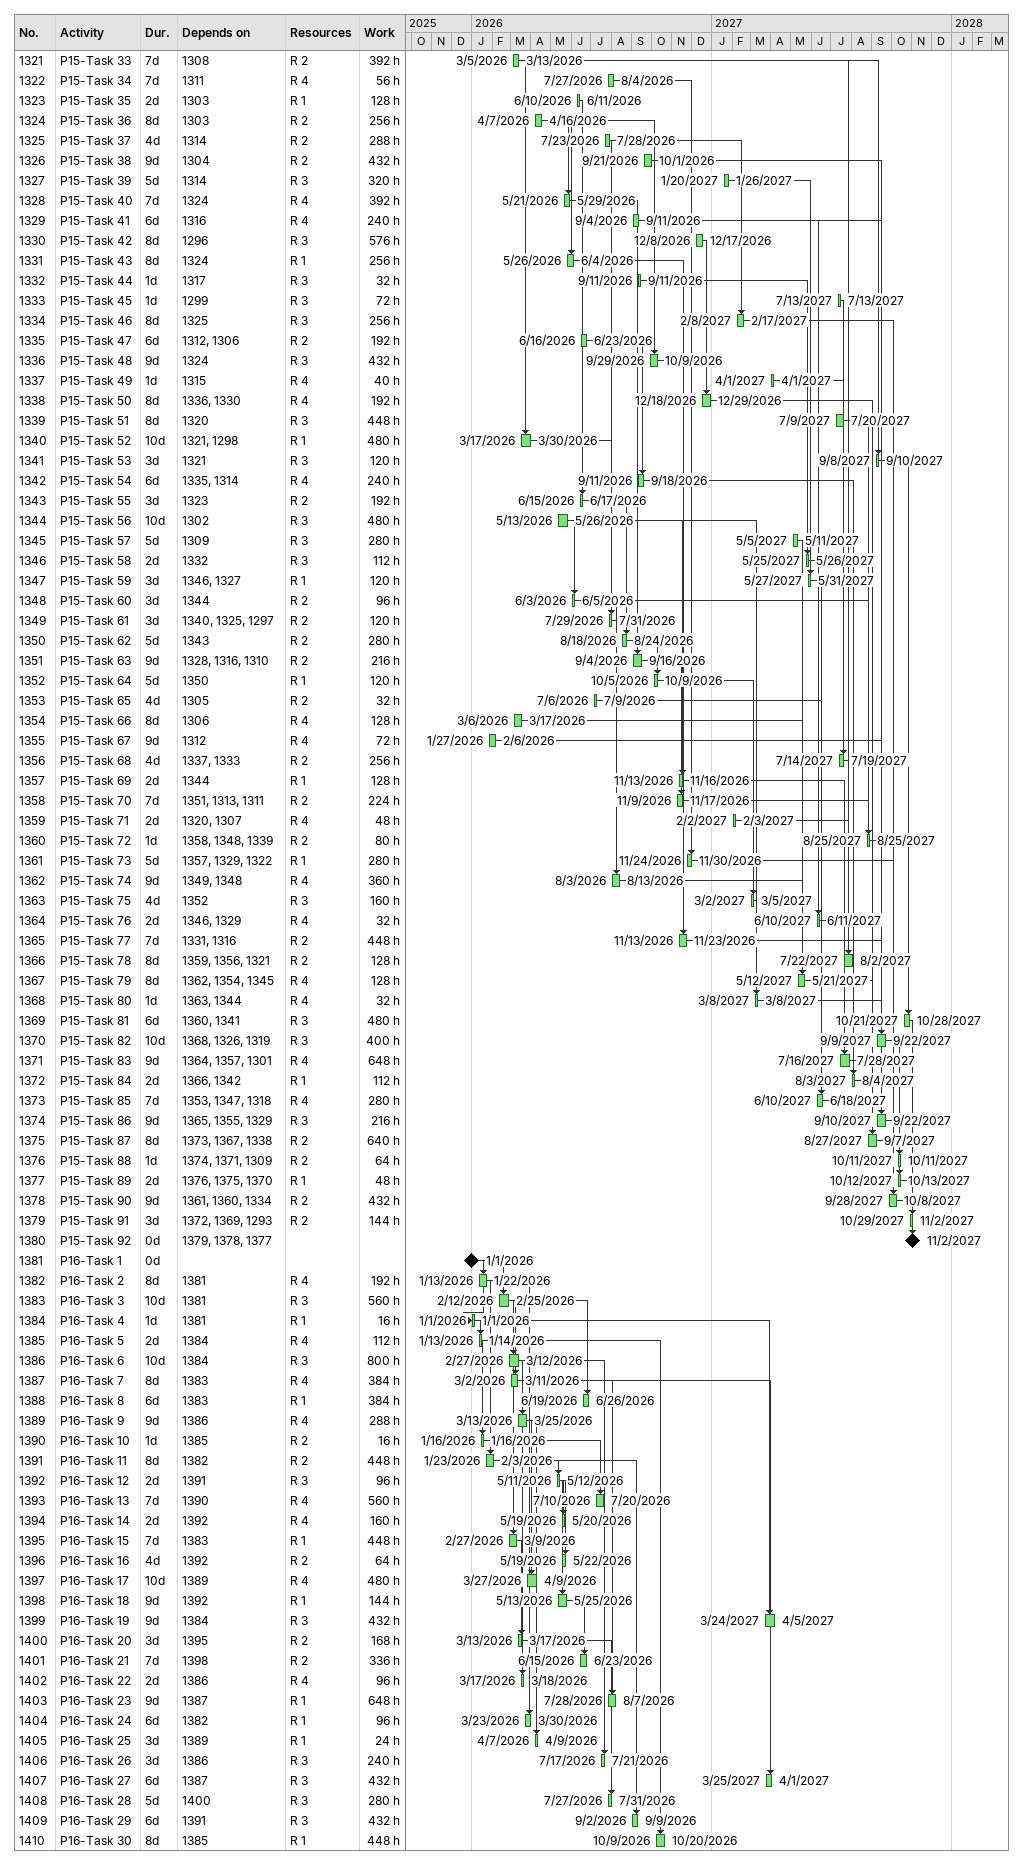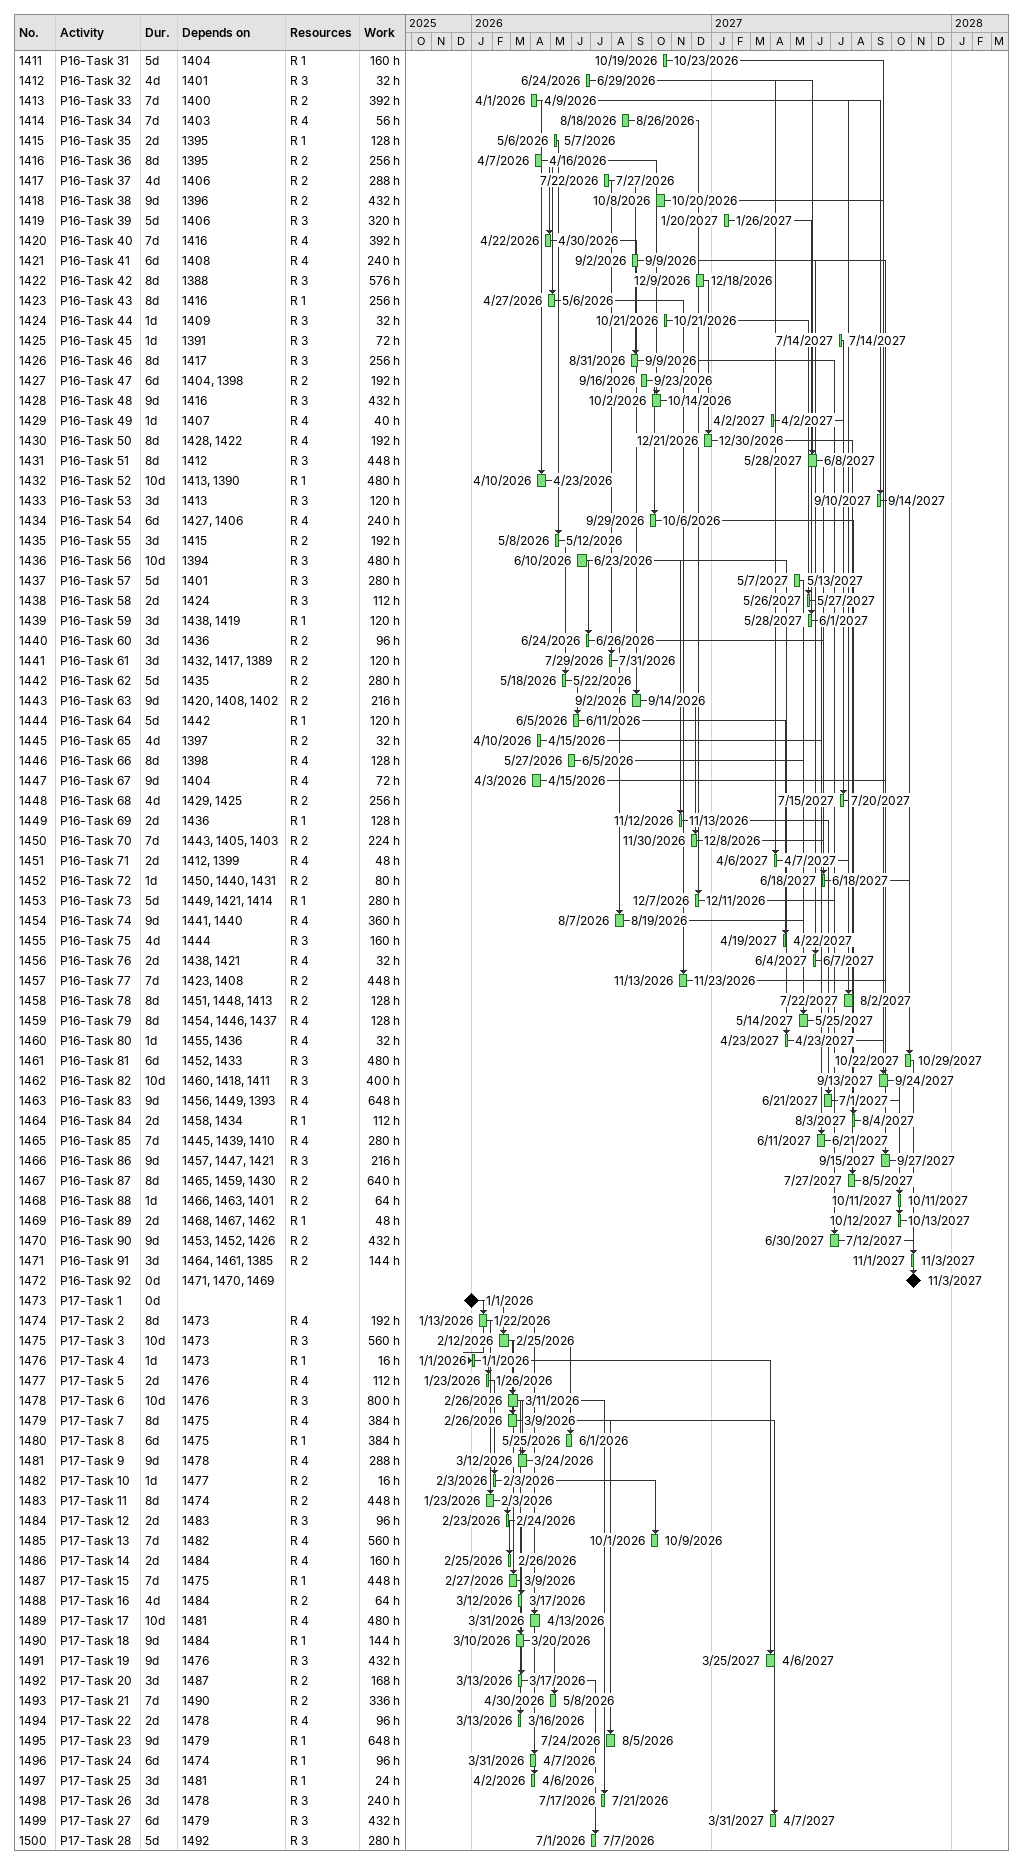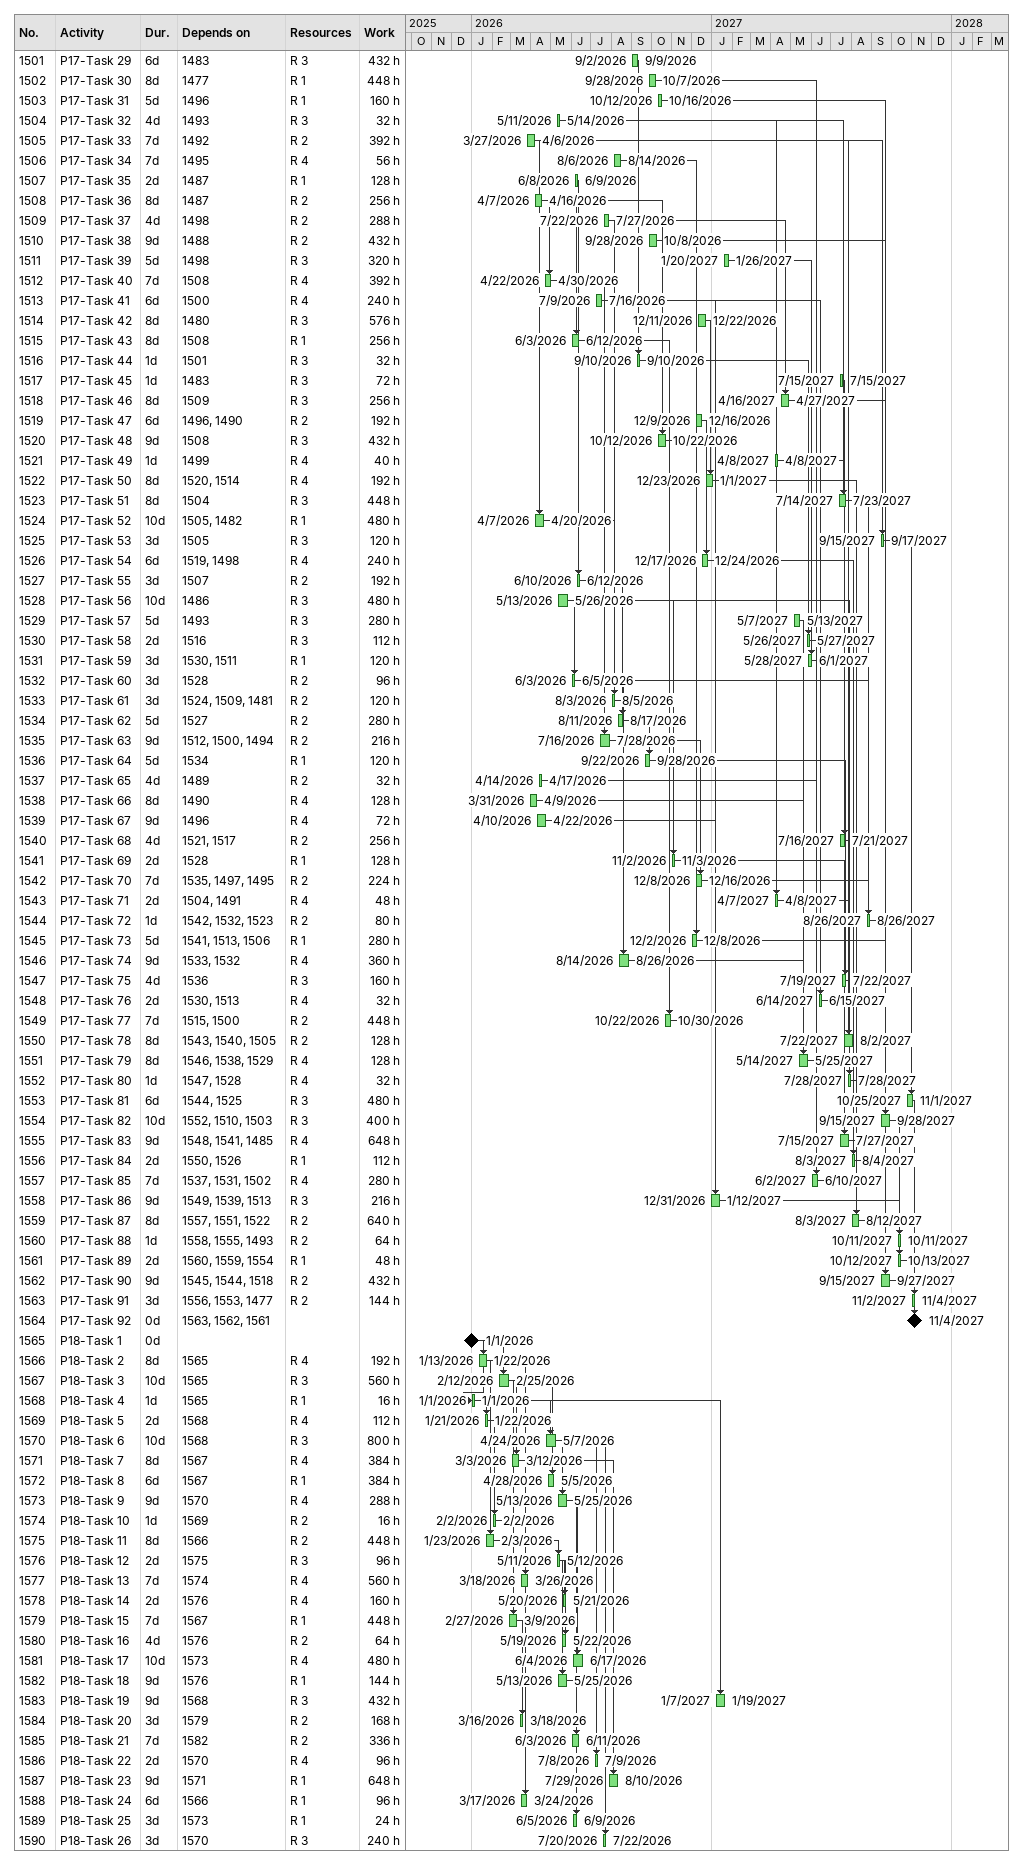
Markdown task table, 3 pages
| ID | Task | Duration | Start | Finish | Predecessors | Resources | Work (h) |
|---|---|---|---|---|---|---|---|
| 1321 | P15-Task 33 | 7d | 2026-03-05 | 2026-03-13 | 1308 | R 2 | 392 |
| 1322 | P15-Task 34 | 7d | 2026-07-27 | 2026-08-04 | 1311 | R 4 | 56 |
| 1323 | P15-Task 35 | 2d | 2026-06-10 | 2026-06-11 | 1303 | R 1 | 128 |
| 1324 | P15-Task 36 | 8d | 2026-04-07 | 2026-04-16 | 1303 | R 2 | 256 |
| 1325 | P15-Task 37 | 4d | 2026-07-23 | 2026-07-28 | 1314 | R 2 | 288 |
| 1326 | P15-Task 38 | 9d | 2026-09-21 | 2026-10-01 | 1304 | R 2 | 432 |
| 1327 | P15-Task 39 | 5d | 2027-01-20 | 2027-01-26 | 1314 | R 3 | 320 |
| 1328 | P15-Task 40 | 7d | 2026-05-21 | 2026-05-29 | 1324 | R 4 | 392 |
| 1329 | P15-Task 41 | 6d | 2026-09-04 | 2026-09-11 | 1316 | R 4 | 240 |
| 1330 | P15-Task 42 | 8d | 2026-12-08 | 2026-12-17 | 1296 | R 3 | 576 |
| 1331 | P15-Task 43 | 8d | 2026-05-26 | 2026-06-04 | 1324 | R 1 | 256 |
| 1332 | P15-Task 44 | 1d | 2026-09-11 | 2026-09-11 | 1317 | R 3 | 32 |
| 1333 | P15-Task 45 | 1d | 2027-07-13 | 2027-07-13 | 1299 | R 3 | 72 |
| 1334 | P15-Task 46 | 8d | 2027-02-08 | 2027-02-17 | 1325 | R 3 | 256 |
| 1335 | P15-Task 47 | 6d | 2026-06-16 | 2026-06-23 | 1312, 1306 | R 2 | 192 |
| 1336 | P15-Task 48 | 9d | 2026-09-29 | 2026-10-09 | 1324 | R 3 | 432 |
| 1337 | P15-Task 49 | 1d | 2027-04-01 | 2027-04-01 | 1315 | R 4 | 40 |
| 1338 | P15-Task 50 | 8d | 2026-12-18 | 2026-12-29 | 1336, 1330 | R 4 | 192 |
| 1339 | P15-Task 51 | 8d | 2027-07-09 | 2027-07-20 | 1320 | R 3 | 448 |
| 1340 | P15-Task 52 | 10d | 2026-03-17 | 2026-03-30 | 1321, 1298 | R 1 | 480 |
| 1341 | P15-Task 53 | 3d | 2027-09-08 | 2027-09-10 | 1321 | R 3 | 120 |
| 1342 | P15-Task 54 | 6d | 2026-09-11 | 2026-09-18 | 1335, 1314 | R 4 | 240 |
| 1343 | P15-Task 55 | 3d | 2026-06-15 | 2026-06-17 | 1323 | R 2 | 192 |
| 1344 | P15-Task 56 | 10d | 2026-05-13 | 2026-05-26 | 1302 | R 3 | 480 |
| 1345 | P15-Task 57 | 5d | 2027-05-05 | 2027-05-11 | 1309 | R 3 | 280 |
| 1346 | P15-Task 58 | 2d | 2027-05-25 | 2027-05-26 | 1332 | R 3 | 112 |
| 1347 | P15-Task 59 | 3d | 2027-05-27 | 2027-05-31 | 1346, 1327 | R 1 | 120 |
| 1348 | P15-Task 60 | 3d | 2026-06-03 | 2026-06-05 | 1344 | R 2 | 96 |
| 1349 | P15-Task 61 | 3d | 2026-07-29 | 2026-07-31 | 1340, 1325, 1297 | R 2 | 120 |
| 1350 | P15-Task 62 | 5d | 2026-08-18 | 2026-08-24 | 1343 | R 2 | 280 |
| 1351 | P15-Task 63 | 9d | 2026-09-04 | 2026-09-16 | 1328, 1316, 1310 | R 2 | 216 |
| 1352 | P15-Task 64 | 5d | 2026-10-05 | 2026-10-09 | 1350 | R 1 | 120 |
| 1353 | P15-Task 65 | 4d | 2026-07-06 | 2026-07-09 | 1305 | R 2 | 32 |
| 1354 | P15-Task 66 | 8d | 2026-03-06 | 2026-03-17 | 1306 | R 4 | 128 |
| 1355 | P15-Task 67 | 9d | 2026-01-27 | 2026-02-06 | 1312 | R 4 | 72 |
| 1356 | P15-Task 68 | 4d | 2027-07-14 | 2027-07-19 | 1337, 1333 | R 2 | 256 |
| 1357 | P15-Task 69 | 2d | 2026-11-13 | 2026-11-16 | 1344 | R 1 | 128 |
| 1358 | P15-Task 70 | 7d | 2026-11-09 | 2026-11-17 | 1351, 1313, 1311 | R 2 | 224 |
| 1359 | P15-Task 71 | 2d | 2027-02-02 | 2027-02-03 | 1320, 1307 | R 4 | 48 |
| 1360 | P15-Task 72 | 1d | 2027-08-25 | 2027-08-25 | 1358, 1348, 1339 | R 2 | 80 |
| 1361 | P15-Task 73 | 5d | 2026-11-24 | 2026-11-30 | 1357, 1329, 1322 | R 1 | 280 |
| 1362 | P15-Task 74 | 9d | 2026-08-03 | 2026-08-13 | 1349, 1348 | R 4 | 360 |
| 1363 | P15-Task 75 | 4d | 2027-03-02 | 2027-03-05 | 1352 | R 3 | 160 |
| 1364 | P15-Task 76 | 2d | 2027-06-10 | 2027-06-11 | 1346, 1329 | R 4 | 32 |
| 1365 | P15-Task 77 | 7d | 2026-11-13 | 2026-11-23 | 1331, 1316 | R 2 | 448 |
| 1366 | P15-Task 78 | 8d | 2027-07-22 | 2027-08-02 | 1359, 1356, 1321 | R 2 | 128 |
| 1367 | P15-Task 79 | 8d | 2027-05-12 | 2027-05-21 | 1362, 1354, 1345 | R 4 | 128 |
| 1368 | P15-Task 80 | 1d | 2027-03-08 | 2027-03-08 | 1363, 1344 | R 4 | 32 |
| 1369 | P15-Task 81 | 6d | 2027-10-21 | 2027-10-28 | 1360, 1341 | R 3 | 480 |
| 1370 | P15-Task 82 | 10d | 2027-09-09 | 2027-09-22 | 1368, 1326, 1319 | R 3 | 400 |
| 1371 | P15-Task 83 | 9d | 2027-07-16 | 2027-07-28 | 1364, 1357, 1301 | R 4 | 648 |
| 1372 | P15-Task 84 | 2d | 2027-08-03 | 2027-08-04 | 1366, 1342 | R 1 | 112 |
| 1373 | P15-Task 85 | 7d | 2027-06-10 | 2027-06-18 | 1353, 1347, 1318 | R 4 | 280 |
| 1374 | P15-Task 86 | 9d | 2027-09-10 | 2027-09-22 | 1365, 1355, 1329 | R 3 | 216 |
| 1375 | P15-Task 87 | 8d | 2027-08-27 | 2027-09-07 | 1373, 1367, 1338 | R 2 | 640 |
| 1376 | P15-Task 88 | 1d | 2027-10-11 | 2027-10-11 | 1374, 1371, 1309 | R 2 | 64 |
| 1377 | P15-Task 89 | 2d | 2027-10-12 | 2027-10-13 | 1376, 1375, 1370 | R 1 | 48 |
| 1378 | P15-Task 90 | 9d | 2027-09-28 | 2027-10-08 | 1361, 1360, 1334 | R 2 | 432 |
| 1379 | P15-Task 91 | 3d | 2027-10-29 | 2027-11-02 | 1372, 1369, 1293 | R 2 | 144 |
| 1380 | P15-Task 92 | 0d | 2027-11-02 | 2027-11-02 | 1379, 1378, 1377 |  |  |
| 1381 | P16-Task 1 | 0d | 2026-01-01 | 2026-01-01 |  |  |  |
| 1382 | P16-Task 2 | 8d | 2026-01-13 | 2026-01-22 | 1381 | R 4 | 192 |
| 1383 | P16-Task 3 | 10d | 2026-02-12 | 2026-02-25 | 1381 | R 3 | 560 |
| 1384 | P16-Task 4 | 1d | 2026-01-01 | 2026-01-01 | 1381 | R 1 | 16 |
| 1385 | P16-Task 5 | 2d | 2026-01-13 | 2026-01-14 | 1384 | R 4 | 112 |
| 1386 | P16-Task 6 | 10d | 2026-02-27 | 2026-03-12 | 1384 | R 3 | 800 |
| 1387 | P16-Task 7 | 8d | 2026-03-02 | 2026-03-11 | 1383 | R 4 | 384 |
| 1388 | P16-Task 8 | 6d | 2026-06-19 | 2026-06-26 | 1383 | R 1 | 384 |
| 1389 | P16-Task 9 | 9d | 2026-03-13 | 2026-03-25 | 1386 | R 4 | 288 |
| 1390 | P16-Task 10 | 1d | 2026-01-16 | 2026-01-16 | 1385 | R 2 | 16 |
| 1391 | P16-Task 11 | 8d | 2026-01-23 | 2026-02-03 | 1382 | R 2 | 448 |
| 1392 | P16-Task 12 | 2d | 2026-05-11 | 2026-05-12 | 1391 | R 3 | 96 |
| 1393 | P16-Task 13 | 7d | 2026-07-10 | 2026-07-20 | 1390 | R 4 | 560 |
| 1394 | P16-Task 14 | 2d | 2026-05-19 | 2026-05-20 | 1392 | R 4 | 160 |
| 1395 | P16-Task 15 | 7d | 2026-02-27 | 2026-03-09 | 1383 | R 1 | 448 |
| 1396 | P16-Task 16 | 4d | 2026-05-19 | 2026-05-22 | 1392 | R 2 | 64 |
| 1397 | P16-Task 17 | 10d | 2026-03-27 | 2026-04-09 | 1389 | R 4 | 480 |
| 1398 | P16-Task 18 | 9d | 2026-05-13 | 2026-05-25 | 1392 | R 1 | 144 |
| 1399 | P16-Task 19 | 9d | 2027-03-24 | 2027-04-05 | 1384 | R 3 | 432 |
| 1400 | P16-Task 20 | 3d | 2026-03-13 | 2026-03-17 | 1395 | R 2 | 168 |
| 1401 | P16-Task 21 | 7d | 2026-06-15 | 2026-06-23 | 1398 | R 2 | 336 |
| 1402 | P16-Task 22 | 2d | 2026-03-17 | 2026-03-18 | 1386 | R 4 | 96 |
| 1403 | P16-Task 23 | 9d | 2026-07-28 | 2026-08-07 | 1387 | R 1 | 648 |
| 1404 | P16-Task 24 | 6d | 2026-03-23 | 2026-03-30 | 1382 | R 1 | 96 |
| 1405 | P16-Task 25 | 3d | 2026-04-07 | 2026-04-09 | 1389 | R 1 | 24 |
| 1406 | P16-Task 26 | 3d | 2026-07-17 | 2026-07-21 | 1386 | R 3 | 240 |
| 1407 | P16-Task 27 | 6d | 2027-03-25 | 2027-04-01 | 1387 | R 3 | 432 |
| 1408 | P16-Task 28 | 5d | 2026-07-27 | 2026-07-31 | 1400 | R 3 | 280 |
| 1409 | P16-Task 29 | 6d | 2026-09-02 | 2026-09-09 | 1391 | R 3 | 432 |
| 1410 | P16-Task 30 | 8d | 2026-10-09 | 2026-10-20 | 1385 | R 1 | 448 |
| 1411 | P16-Task 31 | 5d | 2026-10-19 | 2026-10-23 | 1404 | R 1 | 160 |
| 1412 | P16-Task 32 | 4d | 2026-06-24 | 2026-06-29 | 1401 | R 3 | 32 |
| 1413 | P16-Task 33 | 7d | 2026-04-01 | 2026-04-09 | 1400 | R 2 | 392 |
| 1414 | P16-Task 34 | 7d | 2026-08-18 | 2026-08-26 | 1403 | R 4 | 56 |
| 1415 | P16-Task 35 | 2d | 2026-05-06 | 2026-05-07 | 1395 | R 1 | 128 |
| 1416 | P16-Task 36 | 8d | 2026-04-07 | 2026-04-16 | 1395 | R 2 | 256 |
| 1417 | P16-Task 37 | 4d | 2026-07-22 | 2026-07-27 | 1406 | R 2 | 288 |
| 1418 | P16-Task 38 | 9d | 2026-10-08 | 2026-10-20 | 1396 | R 2 | 432 |
| 1419 | P16-Task 39 | 5d | 2027-01-20 | 2027-01-26 | 1406 | R 3 | 320 |
| 1420 | P16-Task 40 | 7d | 2026-04-22 | 2026-04-30 | 1416 | R 4 | 392 |
| 1421 | P16-Task 41 | 6d | 2026-09-02 | 2026-09-09 | 1408 | R 4 | 240 |
| 1422 | P16-Task 42 | 8d | 2026-12-09 | 2026-12-18 | 1388 | R 3 | 576 |
| 1423 | P16-Task 43 | 8d | 2026-04-27 | 2026-05-06 | 1416 | R 1 | 256 |
| 1424 | P16-Task 44 | 1d | 2026-10-21 | 2026-10-21 | 1409 | R 3 | 32 |
| 1425 | P16-Task 45 | 1d | 2027-07-14 | 2027-07-14 | 1391 | R 3 | 72 |
| 1426 | P16-Task 46 | 8d | 2026-08-31 | 2026-09-09 | 1417 | R 3 | 256 |
| 1427 | P16-Task 47 | 6d | 2026-09-16 | 2026-09-23 | 1404, 1398 | R 2 | 192 |
| 1428 | P16-Task 48 | 9d | 2026-10-02 | 2026-10-14 | 1416 | R 3 | 432 |
| 1429 | P16-Task 49 | 1d | 2027-04-02 | 2027-04-02 | 1407 | R 4 | 40 |
| 1430 | P16-Task 50 | 8d | 2026-12-21 | 2026-12-30 | 1428, 1422 | R 4 | 192 |
| 1431 | P16-Task 51 | 8d | 2027-05-28 | 2027-06-08 | 1412 | R 3 | 448 |
| 1432 | P16-Task 52 | 10d | 2026-04-10 | 2026-04-23 | 1413, 1390 | R 1 | 480 |
| 1433 | P16-Task 53 | 3d | 2027-09-10 | 2027-09-14 | 1413 | R 3 | 120 |
| 1434 | P16-Task 54 | 6d | 2026-09-29 | 2026-10-06 | 1427, 1406 | R 4 | 240 |
| 1435 | P16-Task 55 | 3d | 2026-05-08 | 2026-05-12 | 1415 | R 2 | 192 |
| 1436 | P16-Task 56 | 10d | 2026-06-10 | 2026-06-23 | 1394 | R 3 | 480 |
| 1437 | P16-Task 57 | 5d | 2027-05-07 | 2027-05-13 | 1401 | R 3 | 280 |
| 1438 | P16-Task 58 | 2d | 2027-05-26 | 2027-05-27 | 1424 | R 3 | 112 |
| 1439 | P16-Task 59 | 3d | 2027-05-28 | 2027-06-01 | 1438, 1419 | R 1 | 120 |
| 1440 | P16-Task 60 | 3d | 2026-06-24 | 2026-06-26 | 1436 | R 2 | 96 |
| 1441 | P16-Task 61 | 3d | 2026-07-29 | 2026-07-31 | 1432, 1417, 1389 | R 2 | 120 |
| 1442 | P16-Task 62 | 5d | 2026-05-18 | 2026-05-22 | 1435 | R 2 | 280 |
| 1443 | P16-Task 63 | 9d | 2026-09-02 | 2026-09-14 | 1420, 1408, 1402 | R 2 | 216 |
| 1444 | P16-Task 64 | 5d | 2026-06-05 | 2026-06-11 | 1442 | R 1 | 120 |
| 1445 | P16-Task 65 | 4d | 2026-04-10 | 2026-04-15 | 1397 | R 2 | 32 |
| 1446 | P16-Task 66 | 8d | 2026-05-27 | 2026-06-05 | 1398 | R 4 | 128 |
| 1447 | P16-Task 67 | 9d | 2026-04-03 | 2026-04-15 | 1404 | R 4 | 72 |
| 1448 | P16-Task 68 | 4d | 2027-07-15 | 2027-07-20 | 1429, 1425 | R 2 | 256 |
| 1449 | P16-Task 69 | 2d | 2026-11-12 | 2026-11-13 | 1436 | R 1 | 128 |
| 1450 | P16-Task 70 | 7d | 2026-11-30 | 2026-12-08 | 1443, 1405, 1403 | R 2 | 224 |
| 1451 | P16-Task 71 | 2d | 2027-04-06 | 2027-04-07 | 1412, 1399 | R 4 | 48 |
| 1452 | P16-Task 72 | 1d | 2027-06-18 | 2027-06-18 | 1450, 1440, 1431 | R 2 | 80 |
| 1453 | P16-Task 73 | 5d | 2026-12-07 | 2026-12-11 | 1449, 1421, 1414 | R 1 | 280 |
| 1454 | P16-Task 74 | 9d | 2026-08-07 | 2026-08-19 | 1441, 1440 | R 4 | 360 |
| 1455 | P16-Task 75 | 4d | 2027-04-19 | 2027-04-22 | 1444 | R 3 | 160 |
| 1456 | P16-Task 76 | 2d | 2027-06-04 | 2027-06-07 | 1438, 1421 | R 4 | 32 |
| 1457 | P16-Task 77 | 7d | 2026-11-13 | 2026-11-23 | 1423, 1408 | R 2 | 448 |
| 1458 | P16-Task 78 | 8d | 2027-07-22 | 2027-08-02 | 1451, 1448, 1413 | R 2 | 128 |
| 1459 | P16-Task 79 | 8d | 2027-05-14 | 2027-05-25 | 1454, 1446, 1437 | R 4 | 128 |
| 1460 | P16-Task 80 | 1d | 2027-04-23 | 2027-04-23 | 1455, 1436 | R 4 | 32 |
| 1461 | P16-Task 81 | 6d | 2027-10-22 | 2027-10-29 | 1452, 1433 | R 3 | 480 |
| 1462 | P16-Task 82 | 10d | 2027-09-13 | 2027-09-24 | 1460, 1418, 1411 | R 3 | 400 |
| 1463 | P16-Task 83 | 9d | 2027-06-21 | 2027-07-01 | 1456, 1449, 1393 | R 4 | 648 |
| 1464 | P16-Task 84 | 2d | 2027-08-03 | 2027-08-04 | 1458, 1434 | R 1 | 112 |
| 1465 | P16-Task 85 | 7d | 2027-06-11 | 2027-06-21 | 1445, 1439, 1410 | R 4 | 280 |
| 1466 | P16-Task 86 | 9d | 2027-09-15 | 2027-09-27 | 1457, 1447, 1421 | R 3 | 216 |
| 1467 | P16-Task 87 | 8d | 2027-07-27 | 2027-08-05 | 1465, 1459, 1430 | R 2 | 640 |
| 1468 | P16-Task 88 | 1d | 2027-10-11 | 2027-10-11 | 1466, 1463, 1401 | R 2 | 64 |
| 1469 | P16-Task 89 | 2d | 2027-10-12 | 2027-10-13 | 1468, 1467, 1462 | R 1 | 48 |
| 1470 | P16-Task 90 | 9d | 2027-06-30 | 2027-07-12 | 1453, 1452, 1426 | R 2 | 432 |
| 1471 | P16-Task 91 | 3d | 2027-11-01 | 2027-11-03 | 1464, 1461, 1385 | R 2 | 144 |
| 1472 | P16-Task 92 | 0d | 2027-11-03 | 2027-11-03 | 1471, 1470, 1469 |  |  |
| 1473 | P17-Task 1 | 0d | 2026-01-01 | 2026-01-01 |  |  |  |
| 1474 | P17-Task 2 | 8d | 2026-01-13 | 2026-01-22 | 1473 | R 4 | 192 |
| 1475 | P17-Task 3 | 10d | 2026-02-12 | 2026-02-25 | 1473 | R 3 | 560 |
| 1476 | P17-Task 4 | 1d | 2026-01-01 | 2026-01-01 | 1473 | R 1 | 16 |
| 1477 | P17-Task 5 | 2d | 2026-01-23 | 2026-01-26 | 1476 | R 4 | 112 |
| 1478 | P17-Task 6 | 10d | 2026-02-26 | 2026-03-11 | 1476 | R 3 | 800 |
| 1479 | P17-Task 7 | 8d | 2026-02-26 | 2026-03-09 | 1475 | R 4 | 384 |
| 1480 | P17-Task 8 | 6d | 2026-05-25 | 2026-06-01 | 1475 | R 1 | 384 |
| 1481 | P17-Task 9 | 9d | 2026-03-12 | 2026-03-24 | 1478 | R 4 | 288 |
| 1482 | P17-Task 10 | 1d | 2026-02-03 | 2026-02-03 | 1477 | R 2 | 16 |
| 1483 | P17-Task 11 | 8d | 2026-01-23 | 2026-02-03 | 1474 | R 2 | 448 |
| 1484 | P17-Task 12 | 2d | 2026-02-23 | 2026-02-24 | 1483 | R 3 | 96 |
| 1485 | P17-Task 13 | 7d | 2026-10-01 | 2026-10-09 | 1482 | R 4 | 560 |
| 1486 | P17-Task 14 | 2d | 2026-02-25 | 2026-02-26 | 1484 | R 4 | 160 |
| 1487 | P17-Task 15 | 7d | 2026-02-27 | 2026-03-09 | 1475 | R 1 | 448 |
| 1488 | P17-Task 16 | 4d | 2026-03-12 | 2026-03-17 | 1484 | R 2 | 64 |
| 1489 | P17-Task 17 | 10d | 2026-03-31 | 2026-04-13 | 1481 | R 4 | 480 |
| 1490 | P17-Task 18 | 9d | 2026-03-10 | 2026-03-20 | 1484 | R 1 | 144 |
| 1491 | P17-Task 19 | 9d | 2027-03-25 | 2027-04-06 | 1476 | R 3 | 432 |
| 1492 | P17-Task 20 | 3d | 2026-03-13 | 2026-03-17 | 1487 | R 2 | 168 |
| 1493 | P17-Task 21 | 7d | 2026-04-30 | 2026-05-08 | 1490 | R 2 | 336 |
| 1494 | P17-Task 22 | 2d | 2026-03-13 | 2026-03-16 | 1478 | R 4 | 96 |
| 1495 | P17-Task 23 | 9d | 2026-07-24 | 2026-08-05 | 1479 | R 1 | 648 |
| 1496 | P17-Task 24 | 6d | 2026-03-31 | 2026-04-07 | 1474 | R 1 | 96 |
| 1497 | P17-Task 25 | 3d | 2026-04-02 | 2026-04-06 | 1481 | R 1 | 24 |
| 1498 | P17-Task 26 | 3d | 2026-07-17 | 2026-07-21 | 1478 | R 3 | 240 |
| 1499 | P17-Task 27 | 6d | 2027-03-31 | 2027-04-07 | 1479 | R 3 | 432 |
| 1500 | P17-Task 28 | 5d | 2026-07-01 | 2026-07-07 | 1492 | R 3 | 280 |
| 1501 | P17-Task 29 | 6d | 2026-09-02 | 2026-09-09 | 1483 | R 3 | 432 |
| 1502 | P17-Task 30 | 8d | 2026-09-28 | 2026-10-07 | 1477 | R 1 | 448 |
| 1503 | P17-Task 31 | 5d | 2026-10-12 | 2026-10-16 | 1496 | R 1 | 160 |
| 1504 | P17-Task 32 | 4d | 2026-05-11 | 2026-05-14 | 1493 | R 3 | 32 |
| 1505 | P17-Task 33 | 7d | 2026-03-27 | 2026-04-06 | 1492 | R 2 | 392 |
| 1506 | P17-Task 34 | 7d | 2026-08-06 | 2026-08-14 | 1495 | R 4 | 56 |
| 1507 | P17-Task 35 | 2d | 2026-06-08 | 2026-06-09 | 1487 | R 1 | 128 |
| 1508 | P17-Task 36 | 8d | 2026-04-07 | 2026-04-16 | 1487 | R 2 | 256 |
| 1509 | P17-Task 37 | 4d | 2026-07-22 | 2026-07-27 | 1498 | R 2 | 288 |
| 1510 | P17-Task 38 | 9d | 2026-09-28 | 2026-10-08 | 1488 | R 2 | 432 |
| 1511 | P17-Task 39 | 5d | 2027-01-20 | 2027-01-26 | 1498 | R 3 | 320 |
| 1512 | P17-Task 40 | 7d | 2026-04-22 | 2026-04-30 | 1508 | R 4 | 392 |
| 1513 | P17-Task 41 | 6d | 2026-07-09 | 2026-07-16 | 1500 | R 4 | 240 |
| 1514 | P17-Task 42 | 8d | 2026-12-11 | 2026-12-22 | 1480 | R 3 | 576 |
| 1515 | P17-Task 43 | 8d | 2026-06-03 | 2026-06-12 | 1508 | R 1 | 256 |
| 1516 | P17-Task 44 | 1d | 2026-09-10 | 2026-09-10 | 1501 | R 3 | 32 |
| 1517 | P17-Task 45 | 1d | 2027-07-15 | 2027-07-15 | 1483 | R 3 | 72 |
| 1518 | P17-Task 46 | 8d | 2027-04-16 | 2027-04-27 | 1509 | R 3 | 256 |
| 1519 | P17-Task 47 | 6d | 2026-12-09 | 2026-12-16 | 1496, 1490 | R 2 | 192 |
| 1520 | P17-Task 48 | 9d | 2026-10-12 | 2026-10-22 | 1508 | R 3 | 432 |
| 1521 | P17-Task 49 | 1d | 2027-04-08 | 2027-04-08 | 1499 | R 4 | 40 |
| 1522 | P17-Task 50 | 8d | 2026-12-23 | 2027-01-01 | 1520, 1514 | R 4 | 192 |
| 1523 | P17-Task 51 | 8d | 2027-07-14 | 2027-07-23 | 1504 | R 3 | 448 |
| 1524 | P17-Task 52 | 10d | 2026-04-07 | 2026-04-20 | 1505, 1482 | R 1 | 480 |
| 1525 | P17-Task 53 | 3d | 2027-09-15 | 2027-09-17 | 1505 | R 3 | 120 |
| 1526 | P17-Task 54 | 6d | 2026-12-17 | 2026-12-24 | 1519, 1498 | R 4 | 240 |
| 1527 | P17-Task 55 | 3d | 2026-06-10 | 2026-06-12 | 1507 | R 2 | 192 |
| 1528 | P17-Task 56 | 10d | 2026-05-13 | 2026-05-26 | 1486 | R 3 | 480 |
| 1529 | P17-Task 57 | 5d | 2027-05-07 | 2027-05-13 | 1493 | R 3 | 280 |
| 1530 | P17-Task 58 | 2d | 2027-05-26 | 2027-05-27 | 1516 | R 3 | 112 |
| 1531 | P17-Task 59 | 3d | 2027-05-28 | 2027-06-01 | 1530, 1511 | R 1 | 120 |
| 1532 | P17-Task 60 | 3d | 2026-06-03 | 2026-06-05 | 1528 | R 2 | 96 |
| 1533 | P17-Task 61 | 3d | 2026-08-03 | 2026-08-05 | 1524, 1509, 1481 | R 2 | 120 |
| 1534 | P17-Task 62 | 5d | 2026-08-11 | 2026-08-17 | 1527 | R 2 | 280 |
| 1535 | P17-Task 63 | 9d | 2026-07-16 | 2026-07-28 | 1512, 1500, 1494 | R 2 | 216 |
| 1536 | P17-Task 64 | 5d | 2026-09-22 | 2026-09-28 | 1534 | R 1 | 120 |
| 1537 | P17-Task 65 | 4d | 2026-04-14 | 2026-04-17 | 1489 | R 2 | 32 |
| 1538 | P17-Task 66 | 8d | 2026-03-31 | 2026-04-09 | 1490 | R 4 | 128 |
| 1539 | P17-Task 67 | 9d | 2026-04-10 | 2026-04-22 | 1496 | R 4 | 72 |
| 1540 | P17-Task 68 | 4d | 2027-07-16 | 2027-07-21 | 1521, 1517 | R 2 | 256 |
| 1541 | P17-Task 69 | 2d | 2026-11-02 | 2026-11-03 | 1528 | R 1 | 128 |
| 1542 | P17-Task 70 | 7d | 2026-12-08 | 2026-12-16 | 1535, 1497, 1495 | R 2 | 224 |
| 1543 | P17-Task 71 | 2d | 2027-04-07 | 2027-04-08 | 1504, 1491 | R 4 | 48 |
| 1544 | P17-Task 72 | 1d | 2027-08-26 | 2027-08-26 | 1542, 1532, 1523 | R 2 | 80 |
| 1545 | P17-Task 73 | 5d | 2026-12-02 | 2026-12-08 | 1541, 1513, 1506 | R 1 | 280 |
| 1546 | P17-Task 74 | 9d | 2026-08-14 | 2026-08-26 | 1533, 1532 | R 4 | 360 |
| 1547 | P17-Task 75 | 4d | 2027-07-19 | 2027-07-22 | 1536 | R 3 | 160 |
| 1548 | P17-Task 76 | 2d | 2027-06-14 | 2027-06-15 | 1530, 1513 | R 4 | 32 |
| 1549 | P17-Task 77 | 7d | 2026-10-22 | 2026-10-30 | 1515, 1500 | R 2 | 448 |
| 1550 | P17-Task 78 | 8d | 2027-07-22 | 2027-08-02 | 1543, 1540, 1505 | R 2 | 128 |
| 1551 | P17-Task 79 | 8d | 2027-05-14 | 2027-05-25 | 1546, 1538, 1529 | R 4 | 128 |
| 1552 | P17-Task 80 | 1d | 2027-07-28 | 2027-07-28 | 1547, 1528 | R 4 | 32 |
| 1553 | P17-Task 81 | 6d | 2027-10-25 | 2027-11-01 | 1544, 1525 | R 3 | 480 |
| 1554 | P17-Task 82 | 10d | 2027-09-15 | 2027-09-28 | 1552, 1510, 1503 | R 3 | 400 |
| 1555 | P17-Task 83 | 9d | 2027-07-15 | 2027-07-27 | 1548, 1541, 1485 | R 4 | 648 |
| 1556 | P17-Task 84 | 2d | 2027-08-03 | 2027-08-04 | 1550, 1526 | R 1 | 112 |
| 1557 | P17-Task 85 | 7d | 2027-06-02 | 2027-06-10 | 1537, 1531, 1502 | R 4 | 280 |
| 1558 | P17-Task 86 | 9d | 2026-12-31 | 2027-01-12 | 1549, 1539, 1513 | R 3 | 216 |
| 1559 | P17-Task 87 | 8d | 2027-08-03 | 2027-08-12 | 1557, 1551, 1522 | R 2 | 640 |
| 1560 | P17-Task 88 | 1d | 2027-10-11 | 2027-10-11 | 1558, 1555, 1493 | R 2 | 64 |
| 1561 | P17-Task 89 | 2d | 2027-10-12 | 2027-10-13 | 1560, 1559, 1554 | R 1 | 48 |
| 1562 | P17-Task 90 | 9d | 2027-09-15 | 2027-09-27 | 1545, 1544, 1518 | R 2 | 432 |
| 1563 | P17-Task 91 | 3d | 2027-11-02 | 2027-11-04 | 1556, 1553, 1477 | R 2 | 144 |
| 1564 | P17-Task 92 | 0d | 2027-11-04 | 2027-11-04 | 1563, 1562, 1561 |  |  |
| 1565 | P18-Task 1 | 0d | 2026-01-01 | 2026-01-01 |  |  |  |
| 1566 | P18-Task 2 | 8d | 2026-01-13 | 2026-01-22 | 1565 | R 4 | 192 |
| 1567 | P18-Task 3 | 10d | 2026-02-12 | 2026-02-25 | 1565 | R 3 | 560 |
| 1568 | P18-Task 4 | 1d | 2026-01-01 | 2026-01-01 | 1565 | R 1 | 16 |
| 1569 | P18-Task 5 | 2d | 2026-01-21 | 2026-01-22 | 1568 | R 4 | 112 |
| 1570 | P18-Task 6 | 10d | 2026-04-24 | 2026-05-07 | 1568 | R 3 | 800 |
| 1571 | P18-Task 7 | 8d | 2026-03-03 | 2026-03-12 | 1567 | R 4 | 384 |
| 1572 | P18-Task 8 | 6d | 2026-04-28 | 2026-05-05 | 1567 | R 1 | 384 |
| 1573 | P18-Task 9 | 9d | 2026-05-13 | 2026-05-25 | 1570 | R 4 | 288 |
| 1574 | P18-Task 10 | 1d | 2026-02-02 | 2026-02-02 | 1569 | R 2 | 16 |
| 1575 | P18-Task 11 | 8d | 2026-01-23 | 2026-02-03 | 1566 | R 2 | 448 |
| 1576 | P18-Task 12 | 2d | 2026-05-11 | 2026-05-12 | 1575 | R 3 | 96 |
| 1577 | P18-Task 13 | 7d | 2026-03-18 | 2026-03-26 | 1574 | R 4 | 560 |
| 1578 | P18-Task 14 | 2d | 2026-05-20 | 2026-05-21 | 1576 | R 4 | 160 |
| 1579 | P18-Task 15 | 7d | 2026-02-27 | 2026-03-09 | 1567 | R 1 | 448 |
| 1580 | P18-Task 16 | 4d | 2026-05-19 | 2026-05-22 | 1576 | R 2 | 64 |
| 1581 | P18-Task 17 | 10d | 2026-06-04 | 2026-06-17 | 1573 | R 4 | 480 |
| 1582 | P18-Task 18 | 9d | 2026-05-13 | 2026-05-25 | 1576 | R 1 | 144 |
| 1583 | P18-Task 19 | 9d | 2027-01-07 | 2027-01-19 | 1568 | R 3 | 432 |
| 1584 | P18-Task 20 | 3d | 2026-03-16 | 2026-03-18 | 1579 | R 2 | 168 |
| 1585 | P18-Task 21 | 7d | 2026-06-03 | 2026-06-11 | 1582 | R 2 | 336 |
| 1586 | P18-Task 22 | 2d | 2026-07-08 | 2026-07-09 | 1570 | R 4 | 96 |
| 1587 | P18-Task 23 | 9d | 2026-07-29 | 2026-08-10 | 1571 | R 1 | 648 |
| 1588 | P18-Task 24 | 6d | 2026-03-17 | 2026-03-24 | 1566 | R 1 | 96 |
| 1589 | P18-Task 25 | 3d | 2026-06-05 | 2026-06-09 | 1573 | R 1 | 24 |
| 1590 | P18-Task 26 | 3d | 2026-07-20 | 2026-07-22 | 1570 | R 3 | 240 |
